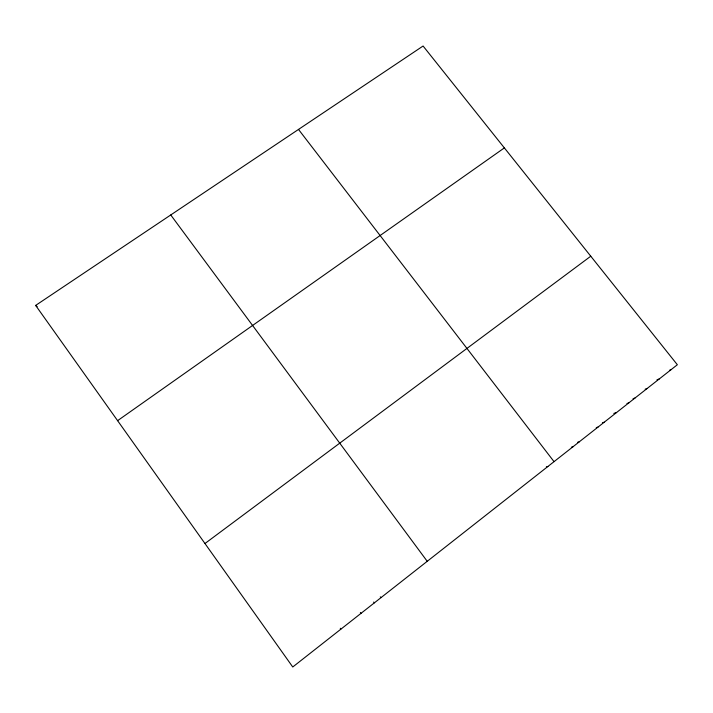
<?xml version="1.0" encoding="UTF-8"?>
<svg xmlns="http://www.w3.org/2000/svg" width="713" height="713" viewBox="0 0 713 713"><rect width="100%" height="100%" fill="white"/><g stroke="black" fill="none" stroke-linecap="round" stroke-linejoin="round"><path stroke-width="1.07" d="M204.97 543.52L590.765 256.217M117.6 420.661L504.358 147.903M35.65 305.414L423.085 46.015L677.35 364.744L292.758 666.985L35.65 305.414L37.174 306.67M669.739 370.1L671.352 369.459M656.958 379.824L659.302 378.924M645.167 389.2L647.19 388.451M633.046 398.719L634.998 398.023M626.959 403.505L628.875 402.836M613.804 413.415L616.585 412.497M602.432 422.773L604.223 422.212M596.255 427.631L598.011 427.096M577.619 442.265L579.277 441.819M571.371 447.176L572.994 446.757M546.381 466.81L547.869 466.498M380.279 596.87L381.072 597.583M373.665 602.066L374.396 602.824M298.506 129.427L554.037 461.65M170.746 214.961L427.23 561.309M360.386 612.494L360.992 613.358M340.315 628.269L340.743 629.276"/></g></svg>
